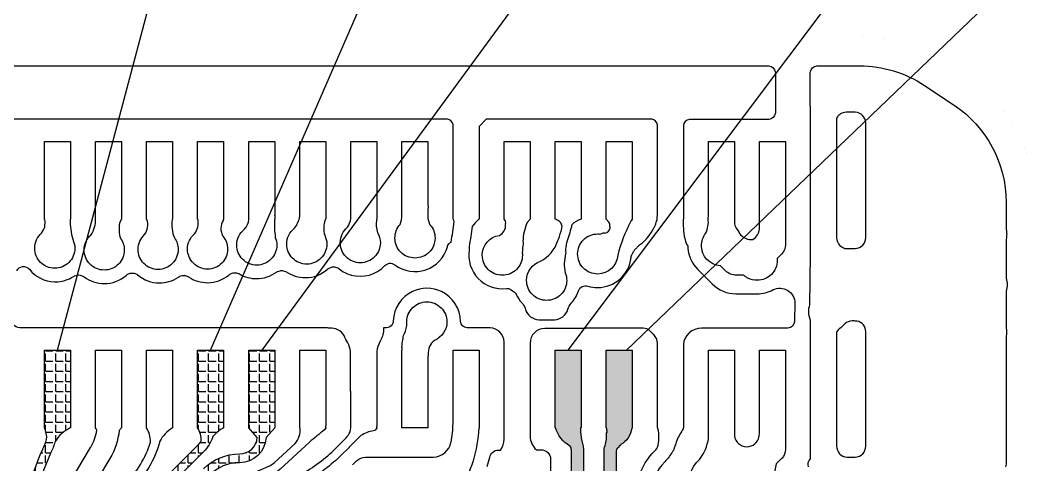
# Model space of a CAD drawing. Header units: millimetres. Extents: x 3412 to 3654, y 20 to 191.
# Drawn here: x 3550.98 to 3571.99, y 143.88 to 153.01 of the extents above; entities that cross this region are included whole.
import ezdxf

# ---------------------------------------------------------------- set-up
doc = ezdxf.new("R2010")
doc.units = ezdxf.units.MM
doc.header["$LTSCALE"] = 23.1
for name, color, linetype in [('gbr-dxf', 7, 'CONTINUOUS'), ('gbr-outline-dxf', 2, 'CONTINUOUS'), ('備註', 1, 'CONTINUOUS')]:
    doc.layers.add(name, color=color, linetype=linetype)
pattern_1 = [(0, (-6916.36428, -354.39698), (0, 0.20955), [0.1524, -0.05715]), (90, (-6916.36428, -354.39698), (-0.20955, 1e-17), [0.1524, -0.05715])]
pattern_2 = [(0, (-8225.40712, 1046.0928), (0, 0.20955), [0.1524, -0.05715]), (90, (-8225.40712, 1046.0928), (-0.20955, 1e-17), [0.1524, -0.05715])]

msp = doc.modelspace()

# ---------------------------------------------------------------- hatches: boundary and pattern name
at = {"layer": '備註'}
h = msp.add_hatch(dxfattribs=at)
h.set_pattern_fill('ANGLE', color=2, scale=0.03, style=0)
h.set_pattern_definition(pattern_1)
h.paths.add_polyline_path([(3551.003, 131.933), (3551.003, 142.181), (3551.003, 142.185, -0.107504), (3551.441, 144.196, -0.010305), (3551.442, 144.199, 0.022597), (3551.519, 144.391, 0.12907), (3551.473, 144.634), (3551.473, 144.634), (3551.473, 144.634), (3551.473, 146.233), (3552.007, 146.233), (3552.007, 144.634), (3552.005, 144.634, 0.147077), (3551.697, 144.355, -0.024913), (3551.606, 144.126, -0.009985), (3551.605, 144.124, 0.10745), (3551.183, 142.188), (3551.183, 142.185), (3551.183, 131.933)])
h = msp.add_hatch(dxfattribs=at)
h.set_pattern_fill('ANGLE', color=256, scale=0.03, style=0)
h.set_pattern_definition(pattern_1)
h.paths.add_polyline_path([(3552.359, 131.933), (3552.359, 141.413, -0.015891), (3552.359, 141.418, -0.198918), (3552.778, 142.429), (3552.778, 142.429), (3552.778, 142.429), (3554.618, 144.268), (3554.618, 144.268), (3554.618, 144.268, 0.050053), (3554.696, 144.365, 0.146543), (3554.623, 144.634), (3554.623, 144.634), (3554.623, 146.233), (3555.157, 146.233), (3555.157, 144.634), (3555.155, 144.634, 0.10521), (3554.938, 144.453, -0.115583), (3554.745, 144.141), (3554.745, 144.141), (3554.745, 144.141), (3552.905, 142.302), (3552.905, 142.302), (3552.905, 142.302, 0.197849), (3552.539, 141.423, -0.015423), (3552.539, 141.418), (3552.539, 131.933)])
h = msp.add_hatch(dxfattribs=at)
h.set_pattern_fill('ANGLE', color=256, scale=0.03, style=0)
h.set_pattern_definition(pattern_1)
h.paths.add_polyline_path([(3552.719, 131.933), (3552.719, 141.04, -0.019228), (3552.719, 141.047, -0.197835), (3553.232, 142.279), (3553.232, 142.28), (3554.741, 143.788), (3554.742, 143.789, -0.19864), (3555.485, 144.097), (3555.488, 144.097, 0.389539), (3555.849, 144.434), (3555.673, 144.634), (3555.673, 144.636), (3555.673, 146.233), (3556.207, 146.233), (3556.207, 144.635), (3556.207, 144.634), (3556.029, 144.432, -0.398395), (3555.485, 143.917), (3555.482, 143.917, 0.197557), (3554.869, 143.662), (3554.868, 143.661), (3553.36, 142.152), (3553.359, 142.152, 0.198761), (3552.899, 141.04, -0.018854), (3552.899, 141.034), (3552.899, 131.933)])
at = {"layer": '備註', "linetype": 'Continuous'}
h = msp.add_hatch(dxfattribs=at)
h.set_pattern_fill('ANGLE', color=4, scale=0.03, style=0)
h.set_pattern_definition(pattern_2)
h.paths.add_polyline_path([(3558.299, 131.933, -0.119184), (3559.623, 136.561, -0.010688), (3559.626, 136.565, 0.009413), (3559.744, 136.784, -0.008282), (3559.745, 136.786, -0.077139), (3561.235, 138.822), (3561.235, 138.823), (3561.445, 139.034, -0.024653), (3561.454, 139.043, 0.19899), (3562.305, 141.097), (3562.306, 141.102), (3562.306, 144.171, -0.013626), (3562.305, 144.177, 0.15526), (3562.281, 144.255, -0.047374), (3562.267, 144.262, -0.192505), (3561.98, 144.635), (3561.973, 144.635), (3561.973, 146.233), (3562.507, 146.233), (3562.507, 144.635), (3562.496, 144.635, 0.020922), (3562.496, 144.565), (3562.496, 144.56, 0.077712), (3562.536, 144.306, -0.085172), (3562.54, 144.281, -0.063907), (3562.554, 144.185, -0.01602), (3562.555, 144.177), (3562.555, 141.097, -0.010618), (3562.554, 141.093, -0.197688), (3561.638, 138.875, -0.026109), (3561.629, 138.865), (3561.412, 138.647), (3561.411, 138.646, 0.077044), (3559.968, 136.674, -0.00837), (3559.967, 136.672, -0.009676), (3559.84, 136.438, -0.010876), (3559.838, 136.434, 0.118814), (3558.548, 131.933)])
h = msp.add_hatch(dxfattribs=at)
h.set_pattern_fill('ANGLE', color=4, scale=0.03, style=0)
h.set_pattern_definition(pattern_2)
h.paths.add_polyline_path([(3558.97, 131.933, -0.118366), (3560.205, 136.227), (3560.207, 136.23, 0.009593), (3560.34, 136.475), (3560.341, 136.477, -0.077165), (3561.71, 138.348), (3561.71, 138.349), (3561.927, 138.567), (3561.928, 138.568, 0.1989), (3562.976, 141.096, -0.01598), (3562.976, 141.104), (3562.976, 144.135, -0.043357), (3562.982, 144.201, -0.11098), (3562.987, 144.237, 0.10686), (3563.028, 144.5, -0.135663), (3563.038, 144.543, 0.032048), (3563.034, 144.624), (3563.023, 144.634), (3563.023, 144.635), (3563.023, 146.233), (3563.557, 146.233), (3563.557, 144.636), (3563.558, 144.634), (3563.546, 144.623, -0.241105), (3563.323, 144.291, -0.020161), (3563.302, 144.269), (3563.302, 144.268), (3563.265, 144.231), (3563.265, 144.231, 0.199548), (3563.225, 144.136), (3563.225, 144.135), (3563.225, 141.097, -0.016305), (3563.225, 141.089, -0.198398), (3562.104, 138.392), (3562.104, 138.391), (3561.887, 138.173), (3561.886, 138.172, 0.077062), (3560.564, 136.366, -0.008577), (3560.562, 136.363, -0.009589), (3560.424, 136.109), (3560.423, 136.107, 0.118133), (3559.219, 131.933)])

# ---------------------------------------------------------------- linework, layer by layer
at = {"layer": 'gbr-dxf', "linetype": 'Continuous'}
for points in [[(3543.26, 152.079), (3566.363, 152.079, -0.35684), (3566.498, 151.944), (3566.498, 151.11, -0.35684), (3566.363, 150.975), (3564.745, 150.975, -0.062202), (3564.736, 150.974, 0.390546), (3564.608, 150.845, -0.049243), (3564.607, 150.839), (3564.607, 150.523), (3564.607, 150.523), (3564.607, 148.925), (3564.604, 148.925, -0.005543), (3564.6, 148.859, -0.070971), (3564.603, 148.838, 0.074932), (3564.665, 148.423, -0.138437), (3564.701, 148.349), (3564.702, 148.33, 0.180319), (3564.903, 147.892), (3565.201, 147.593, 0.198845), (3565.689, 147.391), (3566.126, 147.391, 0.122441), (3566.449, 147.471, -0.571004), (3566.898, 147.195), (3566.892, 146.84), (3566.892, 146.82, -0.35684), (3566.757, 146.685), (3564.982, 146.685), (3564.981, 146.685, 0.388736), (3564.607, 146.343), (3564.607, 146.233), (3564.607, 146.233), (3564.607, 144.636), (3564.608, 144.635), (3564.605, 144.632, -0.11859), (3564.592, 144.595, 0.053043), (3564.46, 144.34, -0.030429), (3564.425, 144.235, 0.008296), (3564.413, 144.193, -0.165586), (3564.384, 144.148, -0.073186), (3564.225, 143.935), (3564.225, 143.935), (3564.225, 143.935, 0.19731), (3563.954, 143.287, -0.011554)], [(3567.18, 143.829, -0.319661), (3567.223, 143.999), (3567.223, 144.635), (3567.223, 144.635), (3567.223, 146.233), (3567.223, 146.233), (3567.223, 146.85, -0.110131), (3567.184, 147.025, -0.083783), (3567.207, 147.16), (3567.223, 148.191, -0.009205), (3567.223, 148.195), (3567.223, 148.925), (3567.223, 148.925), (3567.223, 150.523), (3567.223, 150.523), (3567.223, 151.229, -0.051357), (3567.217, 151.259), (3567.217, 151.944, -0.35684), (3567.352, 152.079), (3567.646, 152.079, -0.028344), (3567.693, 152.081, -0.028348), (3567.739, 152.079), (3568.233, 152.079, -0.148015), (3569.564, 151.675), (3570.173, 151.27, -0.25066), (3571.241, 149.274), (3571.241, 148.716, -0.06174), (3571.254, 148.615, -0.061726), (3571.241, 148.515), (3571.241, 147.71, -0.081363), (3571.263, 147.579, -0.08135), (3571.241, 147.447), (3571.241, 146.703, -0.061362), (3571.253, 146.603, -0.061355), (3571.241, 146.503), (3571.241, 143.884, -0.046734), (3571.232, 143.829)], [(3550.905, 147.863, -0.556737), (3551.163, 147.895, 0.219527), (3551.681, 147.638), (3551.7, 147.638, 0.144212), (3552.074, 147.748), (3552.087, 147.756, -0.020277), (3552.098, 147.761), (3552.144, 147.775, -0.110287), (3552.209, 147.774), (3552.262, 147.755, -0.028302), (3552.277, 147.748), (3552.289, 147.738, 0.161729), (3552.702, 147.601, 0.180717), (3553.155, 147.77), (3553.166, 147.78, -0.038005), (3553.186, 147.792), (3553.237, 147.812, -0.136107), (3553.318, 147.813), (3553.37, 147.793, -0.034669), (3553.387, 147.782), (3553.388, 147.782, 0.180316), (3553.84, 147.613, 0.070147), (3554.031, 147.641, 0.080728), (3554.231, 147.734), (3554.243, 147.743, -0.010067), (3554.248, 147.746, -0.016517), (3554.256, 147.75), (3554.305, 147.766, -0.110226), (3554.37, 147.766), (3554.421, 147.749, -0.018692), (3554.431, 147.744), (3554.437, 147.74, 0.150982), (3554.827, 147.619), (3554.828, 147.619, 0.173984), (3555.267, 147.777), (3555.278, 147.787, -0.03416), (3555.296, 147.798), (3555.353, 147.819, -0.114175), (3555.42, 147.822), (3555.464, 147.809, -0.01276), (3555.47, 147.806), (3555.484, 147.798, 0.134609), (3555.836, 147.702, 0.159643), (3556.244, 147.836), (3556.252, 147.841, -0.021472), (3556.263, 147.847), (3556.316, 147.865, -0.113398), (3556.383, 147.866), (3556.433, 147.85, -0.018638), (3556.443, 147.845), (3556.445, 147.844, 0.151321), (3556.835, 147.723), (3556.835, 147.723, 0.186776), (3557.3, 147.903), (3557.304, 147.906, -0.037793), (3557.323, 147.918), (3557.377, 147.939, -0.132623), (3557.456, 147.94), (3557.505, 147.922, -0.008466), (3557.509, 147.92, -0.026555), (3557.522, 147.912), (3557.534, 147.903, 0.097579), (3557.77, 147.779, -0.006938), (3557.777, 147.777, 0.281392), (3558.471, 147.97, -0.384483), (3558.675, 147.987, 0.53158), (3559.757, 148.359), (3559.761, 148.374, -0.184491), (3559.831, 148.455, 0.015528), (3559.896, 148.873, 0.026338), (3559.874, 148.925), (3559.873, 148.925), (3559.873, 150.523), (3559.873, 150.523), (3559.873, 150.868, 0.318371), (3559.761, 150.98), (3543.251, 150.98, -0.359758)], [(3556.207, 148.996), (3556.207, 148.926), (3556.208, 148.925), (3556.202, 148.918, 0.045425), (3556.219, 148.551, -0.099169), (3556.251, 148.392, -0.414225), (3555.839, 147.979, -0.414225), (3555.426, 148.392, -0.233401), (3555.588, 148.719, 0.168242), (3555.675, 148.922), (3555.673, 148.925), (3555.673, 148.926), (3555.673, 150.523), (3556.207, 150.523), (3556.207, 149.009)], [(3560.571, 143.838, 0.016324), (3560.626, 144.033, -0.145421), (3560.681, 144.127, -0.190665), (3560.811, 144.178), (3560.85, 144.178, 0.158508), (3560.924, 144.398), (3560.924, 144.635), (3560.923, 144.635), (3560.923, 146.233), (3560.923, 146.233), (3560.923, 146.402, 0.395458), (3560.631, 146.69), (3560.16, 146.69, -0.350772), (3560.025, 146.821, 0.285542), (3559.634, 147.436, 0.225943), (3559.04, 147.438, 0.280845), (3558.645, 146.837), (3558.644, 146.822, -0.054937), (3558.636, 146.79, 0.007557), (3558.622, 146.761, -0.234764), (3558.508, 146.69), (3558.44, 146.69, -0.026966), (3558.443, 146.646, -0.157904), (3558.365, 146.404, 0.074865), (3558.307, 146.205), (3558.307, 144.667)], [(3556.736, 143.672, 0.072287), (3557.465, 144.216), (3557.466, 144.216), (3557.664, 144.414, -0.023164), (3557.72, 144.477, 0.098226), (3557.774, 144.635), (3557.773, 144.635), (3557.773, 145.372, -0.078316), (3557.764, 145.455), (3557.764, 146.205, 0.067273), (3557.713, 146.382, -0.103209), (3557.634, 146.531, 0.288775), (3557.333, 146.683, -0.131568), (3557.291, 146.69), (3551.007, 146.69, -0.565225), (3550.736, 147.139, 0.014646)], [(3563.649, 143.28, -0.199107), (3564.009, 144.15), (3564.009, 144.15), (3564.009, 144.15, 0.044916), (3564.079, 144.234, 0.07037), (3564.106, 144.421, -0.020373), (3564.106, 144.426, 0.071997), (3564.084, 144.619, -0.026988), (3564.082, 144.627), (3564.073, 144.635), (3564.073, 144.635), (3564.073, 146.233), (3564.074, 146.233), (3564.074, 146.366), (3564.074, 146.373, 0.1877), (3563.999, 146.551, -0.006379), (3563.996, 146.555), (3563.926, 146.624, 0.179129), (3563.782, 146.685), (3562.605, 146.685, -0.10263), (3562.569, 146.678), (3561.761, 146.678, -0.013874), (3561.757, 146.677, 0.414228), (3561.457, 146.377, -0.018102), (3561.457, 146.372), (3561.457, 146.233), (3561.457, 146.233), (3561.457, 144.635), (3561.457, 144.635), (3561.457, 144.459, 0.212189), (3561.586, 144.183), (3561.681, 144.183, -0.422485), (3561.877, 143.992), (3561.877, 141.103)], [(3551.003, 131.933), (3551.003, 142.181), (3551.003, 142.185, -0.107504), (3551.441, 144.196, -0.010305), (3551.442, 144.199, 0.022597), (3551.519, 144.391, 0.12907), (3551.473, 144.634), (3551.473, 144.634), (3551.473, 144.634), (3551.473, 146.233), (3552.007, 146.233), (3552.007, 144.634), (3552.005, 144.634, 0.147077), (3551.697, 144.355, -0.024913), (3551.606, 144.126, -0.009985), (3551.605, 144.124, 0.10745), (3551.183, 142.188), (3551.183, 142.185), (3551.183, 131.933)], [(3551.707, 143.03), (3552.422, 144.232), (3552.424, 144.235, 0.095667), (3552.55, 144.585, 0.022891), (3552.524, 144.635), (3552.523, 144.635), (3552.523, 146.233), (3553.057, 146.233), (3553.057, 144.635), (3553.056, 144.635, 0.026995), (3553.01, 144.582, -0.106906), (3552.819, 144.004, -0.006115), (3552.817, 144.001), (3552.1, 142.796)], [(3552.778, 142.429), (3554.618, 144.268), (3554.618, 144.268), (3554.618, 144.268, 0.050053), (3554.696, 144.365, 0.146543), (3554.623, 144.634), (3554.623, 144.634), (3554.623, 146.233), (3555.157, 146.233), (3555.157, 144.634), (3555.155, 144.634, 0.10521), (3554.938, 144.453, -0.115583), (3554.745, 144.141), (3554.745, 144.141), (3554.745, 144.141), (3552.905, 142.302)], [(3553.079, 131.933), (3553.079, 140.953, -0.012477), (3553.079, 140.956, -0.198146), (3553.533, 142.05), (3553.533, 142.05), (3553.533, 142.05), (3553.533, 142.05), (3554.872, 143.389), (3554.872, 143.389, -0.19916), (3555.36, 143.591), (3555.364, 143.591, 0.099354), (3555.61, 143.642, -0.010141), (3555.612, 143.643), (3556.07, 143.837), (3556.071, 143.837, 0.084146), (3556.195, 143.916), (3556.196, 143.917), (3556.629, 144.314, 0.213011), (3556.729, 144.629, -0.019721), (3556.729, 144.635), (3556.723, 144.635), (3556.723, 146.233), (3557.257, 146.233), (3557.257, 144.673)], [(3553.133, 143.479, 0.121175), (3553.654, 144.341, 0.142791), (3553.573, 144.635), (3553.573, 144.635), (3553.573, 146.233), (3554.107, 146.233), (3554.107, 144.635), (3554.106, 144.635, 0.135311), (3553.846, 144.357, -0.12923), (3553.26, 143.352)], [(3554.742, 143.789, -0.19864), (3555.485, 144.097), (3555.488, 144.097, 0.389539), (3555.849, 144.434), (3555.673, 144.634), (3555.673, 144.636), (3555.673, 146.233), (3556.207, 146.233), (3556.207, 144.635), (3556.207, 144.634), (3556.029, 144.432, -0.398395), (3555.485, 143.917), (3555.482, 143.917, 0.197557), (3554.869, 143.662)], [(3557.809, 143.873), (3557.897, 143.961, -0.161855), (3558.073, 144.033), (3559.47, 144.033, 0.352255), (3559.83, 144.335, -0.018297), (3559.832, 144.34, 0.042885), (3559.873, 144.726), (3559.873, 146.233), (3560.407, 146.233), (3560.407, 144.634), (3560.404, 144.634, -0.124692), (3560, 143.321, 0.053062)], [(3562.306, 141.102), (3562.306, 144.171, -0.013626), (3562.305, 144.177, 0.15526), (3562.281, 144.255, -0.047374), (3562.267, 144.262, -0.192505), (3561.98, 144.635), (3561.973, 144.635), (3561.973, 146.233), (3562.507, 146.233), (3562.507, 144.635), (3562.496, 144.635, 0.020922), (3562.496, 144.565), (3562.496, 144.56, 0.077712), (3562.536, 144.306, -0.085172), (3562.54, 144.281, -0.063907), (3562.554, 144.185, -0.01602), (3562.555, 144.177), (3562.555, 141.097, -0.010618)], [(3562.976, 141.104), (3562.976, 144.135, -0.043357), (3562.982, 144.201, -0.11098), (3562.987, 144.237, 0.10686), (3563.028, 144.5, -0.135663), (3563.038, 144.543, 0.032048), (3563.034, 144.624), (3563.023, 144.634), (3563.023, 144.635), (3563.023, 146.233), (3563.557, 146.233), (3563.557, 144.636), (3563.558, 144.634), (3563.546, 144.623, -0.241105), (3563.323, 144.291, -0.020161), (3563.302, 144.269), (3563.302, 144.268), (3563.265, 144.231), (3563.265, 144.231, 0.199548), (3563.225, 144.136), (3563.225, 144.135), (3563.225, 141.097, -0.016305)], [(3564.673, 143.339, -0.198515), (3564.939, 143.985, 0.133111), (3565.124, 144.419), (3565.124, 144.634), (3565.123, 144.634), (3565.123, 146.233), (3565.657, 146.233), (3565.657, 144.634), (3565.657, 144.634), (3565.657, 144.469, 0.376928), (3565.911, 144.246), (3565.914, 144.246, 0.354674), (3566.162, 144.452, -0.024365), (3566.164, 144.459, 0.041958), (3566.173, 144.564, -0.011105), (3566.173, 144.576), (3566.173, 144.634), (3566.173, 144.634), (3566.173, 146.233), (3566.707, 146.233), (3566.707, 144.634), (3566.706, 144.634), (3566.706, 144.192, -0.196644), (3566.63, 144.005), (3566.628, 144.003), (3566.516, 143.891, 0.067631), (3566.478, 143.615)], [(3557.257, 144.641), (3557.257, 144.635), (3557.256, 144.635, -0.156219), (3557.228, 144.593, 0.007953), (3556.922, 144.338), (3556.318, 143.785), (3556.317, 143.784, -0.084852), (3556.141, 143.672), (3556.14, 143.671), (3555.68, 143.476, -0.01065), (3555.677, 143.475, -0.099794), (3555.36, 143.411), (3555.357, 143.412, 0.197401), (3554.999, 143.262), (3554.999, 143.262), (3554.999, 143.262), (3553.661, 141.923, 0.198823), (3553.259, 140.953), (3553.259, 140.949), (3553.259, 131.933)], [(3558.307, 144.644), (3558.307, 144.635), (3558.305, 144.635, -0.291038), (3558.24, 144.575, 0.094806), (3557.978, 144.474), (3557.737, 144.233), (3557.736, 144.231, -0.121232), (3557.708, 144.204), (3557.593, 144.089), (3557.592, 144.089, -0.072063), (3556.824, 143.515, -0.012066)]]:
    msp.add_lwpolyline(points, format="xyb", dxfattribs=at)
for points in [[(3567.757, 148.537, 0.294252), (3567.898, 148.339, -0.096267), (3567.922, 148.323), (3568.139, 148.323, 0.406334), (3568.358, 148.548, -0.014275), (3568.358, 148.552), (3568.358, 150.905, 0.399268), (3568.14, 151.124), (3567.952, 151.124, 0.273176), (3567.757, 151.006), (3567.757, 150.523), (3567.757, 150.523), (3567.757, 148.925), (3567.757, 148.925)], [(3560.202, 148.366, -0.048874), (3560.207, 148.338), (3560.207, 148.307), (3560.205, 148.295, 0.501168), (3560.974, 147.501, -0.12738), (3561.048, 147.483), (3561.134, 147.426, -0.08412), (3561.167, 147.388), (3561.171, 147.379, 0.078807), (3561.291, 147.199, -0.017545), (3561.305, 147.183), (3561.305, 147.181, -0.104514), (3561.362, 147.068, 0.317031), (3561.636, 146.857), (3561.957, 146.857, 0.322502), (3562.234, 147.072, -0.120232), (3562.304, 147.199, 0.107609), (3562.453, 147.452, -0.408277), (3562.643, 147.55, 0.074717), (3562.846, 147.52, 0.382599), (3563.532, 148.135, -0.071234), (3563.56, 148.216, 0.019235), (3563.593, 148.272, -0.057157), (3563.636, 148.325, 0.015447), (3563.661, 148.347), (3563.69, 148.381, -0.08115), (3563.769, 148.437, 0.089423), (3564.032, 148.806, -0.019088), (3564.068, 148.908, 0.012302), (3564.073, 149.031), (3564.073, 150.523), (3564.074, 150.523), (3564.074, 150.862, 0.341341), (3563.956, 150.98), (3560.553, 150.98), (3560.407, 150.833), (3560.407, 150.523), (3560.407, 150.523), (3560.407, 148.925), (3560.406, 148.925, 0.078876), (3560.268, 148.777, -0.014463)], [(3551.273, 148.328, -0.218452), (3551.416, 148.641, 0.220083), (3551.48, 148.916), (3551.473, 148.925), (3551.473, 148.926), (3551.473, 150.523), (3552.007, 150.523), (3552.007, 148.926), (3552.008, 148.925), (3552.005, 148.922, 0.083206), (3552.055, 148.511, -0.115507), (3552.098, 148.328, -0.414225), (3551.685, 147.915, -0.414225)], [(3552.29, 148.291, -0.213285), (3552.427, 148.599, 0.178313), (3552.521, 148.936, -0.07911), (3552.523, 148.962), (3552.523, 150.523), (3553.057, 150.523), (3553.057, 148.926), (3553.057, 148.925), (3553.053, 148.919, -0.050403), (3553.047, 148.904, 0.152092), (3553.009, 148.702, -0.064481), (3553.011, 148.681, 0.112207), (3553.036, 148.534, -0.158158), (3553.115, 148.291, -0.414225), (3552.702, 147.879, -0.414225)], [(3553.398, 148.304, -0.211724), (3553.533, 148.609, 0.254007), (3553.579, 148.917), (3553.572, 148.924), (3553.573, 148.926), (3553.573, 150.523), (3554.107, 150.523), (3554.107, 148.926), (3554.107, 148.924), (3554.099, 148.915, 0.140075), (3554.146, 148.543, -0.155865), (3554.223, 148.304, -0.414225), (3553.81, 147.891, -0.414225)], [(3554.414, 148.31, -0.220892), (3554.561, 148.625, 0.201266), (3554.632, 148.913), (3554.623, 148.925), (3554.623, 148.926), (3554.623, 150.523), (3555.157, 150.523), (3555.157, 148.925), (3555.157, 148.925), (3555.153, 148.919, -0.060316), (3555.145, 148.901, 0.266093), (3555.142, 148.576, -0.177013), (3555.239, 148.31, -0.414225), (3554.827, 147.897, -0.414225)], [(3556.453, 148.413, -0.233202), (3556.614, 148.741, 0.133895), (3556.723, 148.989), (3556.723, 150.523), (3557.257, 150.523), (3557.257, 148.925), (3557.254, 148.925), (3557.243, 148.913, 0.14723), (3557.236, 148.594, -0.113895), (3557.278, 148.413, -0.414225), (3556.866, 148.001, -0.414225)], [(3557.554, 148.441, -0.226251), (3557.706, 148.761, 0.09068), (3557.773, 148.937), (3557.773, 150.523), (3558.307, 150.523), (3558.307, 148.926), (3558.308, 148.925), (3558.302, 148.918, 0.123557), (3558.322, 148.648, -0.132804), (3558.379, 148.441, -0.414225), (3557.966, 148.028, -0.414225)], [(3558.678, 148.538, -0.18662), (3558.785, 148.816, 0.096181), (3558.823, 149.012, -0.014275), (3558.823, 149.016), (3558.823, 150.523), (3559.357, 150.523), (3559.357, 149.216, -0.162994), (3559.363, 149.164, 0.01279), (3559.357, 149.137), (3559.357, 148.948, 0.063349), (3559.399, 148.812, -0.183621), (3559.503, 148.538, -0.414225), (3559.09, 148.126, -0.414225)], [(3560.474, 148.185, -0.371951), (3560.826, 148.593, 0.313708), (3560.953, 148.816, -0.11458), (3560.958, 148.853, 0.053757), (3560.947, 148.897), (3560.923, 148.924), (3560.923, 148.926), (3560.923, 150.523), (3561.457, 150.523), (3561.457, 148.925), (3561.458, 148.924), (3561.397, 148.855, 0.096629), (3561.309, 148.47, -0.152385), (3561.315, 148.421, 0.045983), (3561.296, 148.234, -0.029751), (3561.299, 148.185, -0.414225), (3560.886, 147.773, -0.414225)], [(3561.385, 147.667, -0.324925), (3561.67, 148.059, 0.203283), (3562.026, 148.485, -0.105741), (3562.043, 148.515, 0.014636), (3562.11, 148.734, -0.106861), (3562.11, 148.742, 0.302073), (3562.058, 148.88, -0.109432), (3562.052, 148.886, 0.055182), (3561.975, 148.924), (3561.973, 148.924), (3561.973, 148.925), (3561.973, 148.925), (3561.973, 148.926), (3561.973, 150.523), (3562.507, 150.523), (3562.507, 148.927), (3562.508, 148.925), (3562.507, 148.925), (3562.507, 148.924), (3562.505, 148.924, 0.133415), (3562.314, 148.811, -0.011783), (3562.306, 148.774, -0.011508), (3562.305, 148.771, -0.021251), (3562.206, 148.437, 0.051437), (3562.182, 148.266, -0.165757), (3562.186, 148.213, 0.11352), (3562.178, 147.825, -0.098682), (3562.21, 147.667, -0.414225), (3561.797, 147.255, -0.414225)], [(3562.434, 148.21, -0.414225), (3562.846, 148.622, -0.027666), (3562.891, 148.62, 0.069934), (3562.928, 148.634, -0.21714), (3562.996, 148.64, 0.30007), (3563.104, 148.748, -0.099942), (3563.099, 148.78, 0.162717), (3563.076, 148.863), (3563.054, 148.888), (3563.053, 148.889, -0.073188), (3563.038, 148.907), (3563.023, 148.924), (3563.023, 148.926), (3563.023, 150.523), (3563.558, 150.523), (3563.558, 148.925), (3563.558, 148.924), (3563.531, 148.894, -0.065164), (3563.524, 148.874, 0.055498), (3563.258, 148.188, -0.398559), (3562.846, 147.797, -0.414225)], [(3564.978, 148.38, -0.165642), (3565.064, 148.631, 0.147516), (3565.117, 148.939, -0.13546), (3565.123, 148.982), (3565.123, 150.523), (3565.657, 150.523), (3565.657, 148.925), (3565.657, 148.925), (3565.657, 148.834, 0.151301), (3565.732, 148.684, -0.139418), (3565.753, 148.644, -0.054456), (3565.763, 148.632, 0.246135), (3565.996, 148.507), (3565.999, 148.507, 0.032488), (3566.036, 148.509, 0.234432), (3566.171, 148.723, 0.011399), (3566.173, 148.751), (3566.173, 148.924), (3566.172, 148.924), (3566.172, 150.523), (3566.707, 150.523), (3566.707, 148.924), (3566.706, 148.924), (3566.706, 148.779, -0.010802), (3566.706, 148.768, -0.005156), (3566.706, 148.745), (3566.706, 148.401, -0.205244), (3566.628, 148.206), (3566.537, 148.115, -0.020802), (3566.538, 148.081, -0.414225), (3566.126, 147.669, -0.120601), (3565.935, 147.715, -0.119158), (3565.904, 147.73, 0.038988), (3565.836, 147.776), (3565.696, 147.776, -0.204725), (3565.474, 147.865), (3565.372, 147.967), (3565.368, 147.968, -0.398348)], [(3558.823, 144.634), (3558.823, 146.233), (3558.824, 146.233), (3558.824, 146.276), (3558.823, 146.283, -0.063243), (3558.849, 146.483, -0.154697), (3558.857, 146.532, 0.091519), (3558.924, 146.772, -0.025837), (3558.922, 146.814, -0.414225), (3559.335, 147.226, -0.414225), (3559.747, 146.814, -0.303794), (3559.492, 146.433, 0.264853), (3559.364, 146.145, -0.134782), (3559.357, 146.102), (3559.357, 144.634)], [(3567.756, 146.233), (3567.757, 146.233), (3567.757, 144.635), (3567.756, 144.635), (3567.756, 144.265, -0.023545), (3567.757, 144.258, 0.403328), (3567.973, 144.033), (3568.139, 144.033, 0.406334), (3568.358, 144.258, -0.014275), (3568.358, 144.262), (3568.358, 146.608), (3568.358, 146.609, 0.355104), (3568.179, 146.83, -0.119521), (3568.141, 146.829, 0.042302), (3568.099, 146.834), (3568.075, 146.834, 0.167711), (3567.924, 146.774, -0.093319), (3567.81, 146.672, 0.087217), (3567.756, 146.6)]]:
    msp.add_lwpolyline(points, format="xyb", close=True, dxfattribs=at)
at = {"layer": 'gbr-dxf'}
for points in [[(3556.207, 148.996, 0.038922), (3556.207, 149.009, 25.692725)], [(3557.257, 144.641, 0.09704), (3557.257, 144.673, 10.305078)], [(3558.307, 144.644, 0.069149), (3558.307, 144.667, 14.461487)]]:
    msp.add_lwpolyline(points, format="xyb", dxfattribs=at)
at = {"layer": 'gbr-outline-dxf', "linetype": 'Continuous', "const_width": 0.000075}
msp.add_lwpolyline([(3537.942, 131.933), (3537.942, 151.179, -0.414218), (3539.441, 152.679), (3568.233, 152.679, -0.147965), (3569.896, 152.176), (3570.507, 151.769, -0.250644), (3571.842, 149.274), (3571.842, 131.933)], format="xyb", dxfattribs=at)
at = {"layer": '備註'}
for p, q in [((3583.85, 165.854), (3563.439, 146.233)), ((3570.044, 165.504), (3555.94, 146.233)), ((3551.74, 146.233), (3556.808, 165.328)), ((3554.89, 146.233), (3563.187, 165.299)), ((3562.24, 146.233), (3576.574, 165.328))]:
    msp.add_line(p, q, dxfattribs=at)

doc.saveas('drawing.dxf')
